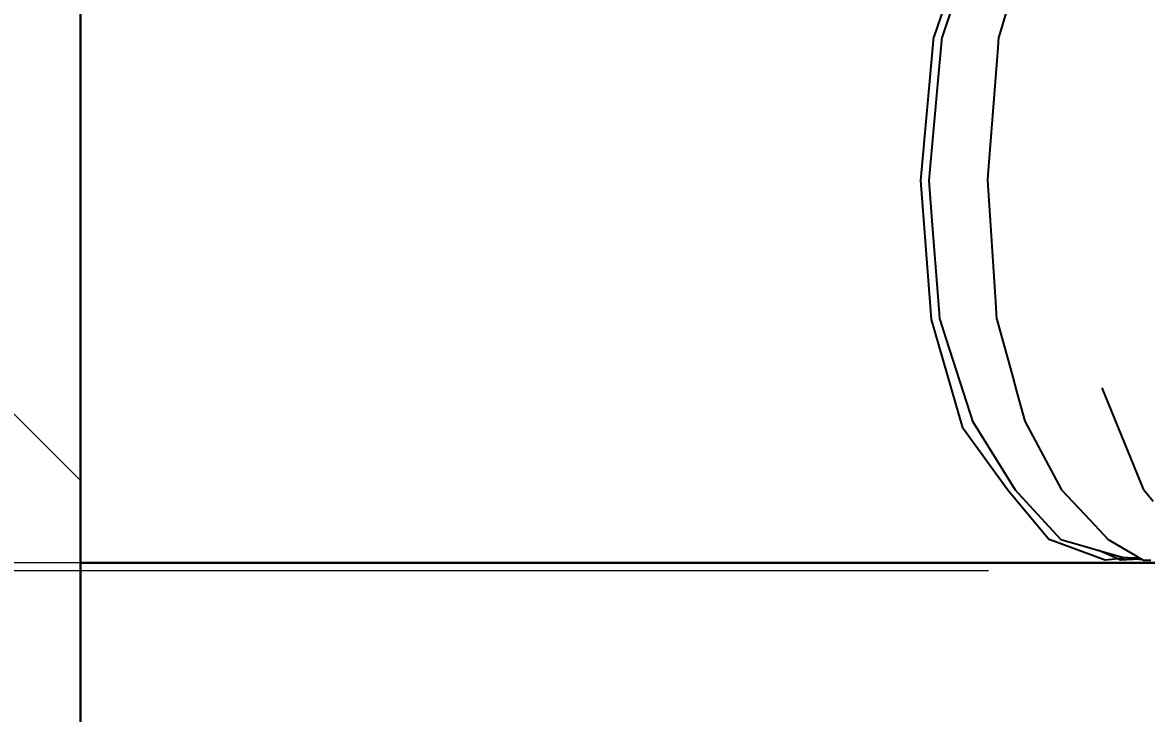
# Model space of a CAD drawing. Header units: inches. Extents: x 3324238 to 135265466, y -1036581 to 20094598.
# Drawn here: x 3355529.54 to 3355535.33, y -520122.58 to -520119.02 of the extents above; entities that cross this region are included whole.
import ezdxf

# ---------------------------------------------------------------- set-up
doc = ezdxf.new("R2010")
doc.units = ezdxf.units.IN
doc.header["$MEASUREMENT"] = 0
doc.header["$PDMODE"] = 3
for name, color, linetype, lineweight in [('dim05', 1, 'Continuous', 13), ('FURNITURE', 32, 'Continuous', 13), ('wall', 7, 'Continuous', 30)]:
    doc.layers.add(name, color=color, linetype=linetype, lineweight=lineweight)
doc.layers.add('hatch', color=253, linetype='Continuous', lineweight=0, transparency=0.4)
doc.styles.add('The Thakors 3 inches', font='arial.ttf', dxfattribs={"height": 3})
doc.dimstyles.new('The Thakors 3 inches', dxfattribs={"dimtxt": 3, "dimasz": 1, "dimexe": 0.179993, "dimexo": 0.0625, "dimgap": 0.089996, "dimtad": 0, "dimzin": 0, "dimdsep": 46, "dimlunit": 4, "dimtxsty": 'The Thakors 3 inches', "dimblk": 'ARCHTICK', "dimcen": 0.089996, "dimclrd": 5, "dimclre": 5, "dimclrt": 1, "dimadec": 0, "dimazin": 0, "dimtfac": 0.799988, "dimtofl": 0, "dimtmove": 1, "dimatfit": 3, "dimfxl": 1, "dimtolj": 1, "dimtzin": 0, "dimlwd": 5, "dimlwe": 13, "dimarcsym": 0})

# ---------------------------------------------------------------- blocks, each defined once
blk = doc.blocks.new('_ArchTick')
at = {"color": 0, "linetype": 'ByBlock', "const_width": 0.15}
blk.add_lwpolyline([(-0.5, -0.5), (0.5, 0.5)], dxfattribs=at)
blk = doc.blocks.new('*D188')
at = {"layer": 'Defpoints', "color": 0, "lineweight": 30, "ltscale": 4, "transparency": 16777216}
for p in [(3355520.2303, -520121.8405), (3355534.58, -520121.8405, 0), (3355533.8, -520143.7992, 0)]:
    blk.add_point(p, dxfattribs=at)
at = {"layer": 'dim05', "color": 5, "lineweight": 13, "ltscale": 4, "transparency": 16777216}
for p, q in [((3355534.5175, -520121.8405), (3355520.0503, -520121.8405)), ((3355533.7375, -520143.7992), (3355520.0503, -520143.7992))]:
    blk.add_line(p, q, dxfattribs=at)
at = {"layer": 'dim05', "color": 152, "lineweight": 5, "ltscale": 4, "transparency": 16777216}
for p, q in [((3355520.2303, -520121.8405), (3355520.2303, -520127.7182)), ((3355520.2303, -520143.7992), (3355520.2303, -520137.9214))]:
    blk.add_line(p, q, dxfattribs=at)
for p, rotation in [((3355520.2303, -520121.8405), 90), ((3355520.2303, -520143.7992), 270)]:
    blk.add_blockref('_ArchTick', p, dxfattribs=dict(at, rotation=rotation))
at = {"layer": 'dim05', "color": 1, "lineweight": 5, "ltscale": 4, "transparency": 16777216, "insert": (3355520.2303, -520132.8198), "char_height": 3, "attachment_point": 5, "rotation": 90, "style": 'The Thakors 3 inches'}
blk.add_mtext('\\A1;1\'-10"', dxfattribs=at)
blk = doc.blocks.new('*D189')
at = {"layer": 'Defpoints', "color": 0, "lineweight": 30, "ltscale": 4, "transparency": 16777216}
for p in [(3355520.2303, -520055.7792), (3355557.1413, -520055.7792, 0), (3355556.8151, -520121.8001, 0)]:
    blk.add_point(p, dxfattribs=at)
at = {"layer": 'dim05', "color": 5, "lineweight": 13, "ltscale": 4, "transparency": 16777216}
for p, q in [((3355557.0788, -520055.7792), (3355520.0503, -520055.7792)), ((3355556.7526, -520121.8001), (3355520.0503, -520121.8001))]:
    blk.add_line(p, q, dxfattribs=at)
at = {"layer": 'dim05', "color": 152, "lineweight": 5, "ltscale": 4, "transparency": 16777216}
for p, q in [((3355520.2303, -520055.7792), (3355520.2303, -520084.7123)), ((3355520.2303, -520121.8001), (3355520.2303, -520092.867))]:
    blk.add_line(p, q, dxfattribs=at)
for p, rotation in [((3355520.2303, -520055.7792), 90), ((3355520.2303, -520121.8001), 270)]:
    blk.add_blockref('_ArchTick', p, dxfattribs=dict(at, rotation=rotation))
at = {"layer": 'dim05', "color": 1, "lineweight": 5, "ltscale": 4, "transparency": 16777216, "insert": (3355520.2303, -520088.7897), "char_height": 3, "attachment_point": 5, "rotation": 90, "style": 'The Thakors 3 inches'}
blk.add_mtext('\\A1;5\'-6"', dxfattribs=at)

msp = doc.modelspace()

# ---------------------------------------------------------------- hatches: boundary and pattern name
at = {"layer": 'hatch', "lineweight": 15, "true_color": 0x636466}
h = msp.add_hatch(dxfattribs=at)
h.set_pattern_fill('ANSI32', color=251, scale=10, angle=90)
h.set_pattern_definition([(135, (3606.6915, -571.009), (-2.6516504294, -2.6516504294), []), (135, (3606.6915, -569.2414), (-2.6516504294, -2.6516504294), [])])
h.paths.add_polyline_path([(3355656.4762, -520035.8041), (3355665.4762, -520035.8041), (3355665.4762, -520149.8041), (3355665.4762, -520152.8269), (3355656.4761, -520152.8041), (3355656.4762, -520149.8041)])
h.paths.add_polyline_path([(3355524.8467, -520035.8041), (3355529.8467, -520035.8043), (3355529.842, -520152.7991), (3355524.8467, -520152.7989)])

# ---------------------------------------------------------------- linework, layer by layer
for p, q in [((3355534.4399, -520118.4932, 0), (3355534.2365, -520119.0901, 0)), ((3355534.7174, -520118.5846, 0), (3355534.5711, -520119.0901, 0)), ((3355534.3381, -520118.9151, 0), (3355534.2792, -520119.0901, 0)), ((3355534.1685, -520119.8304, 0), (3355534.2365, -520119.0901, 0)), ((3355534.2572, -520119.3328, 0), (3355534.2775, -520119.1091, 0)), ((3355534.2775, -520119.1091, 0), (3355534.2792, -520119.0901, 0)), ((3355534.5668, -520119.1457, 0), (3355534.5711, -520119.0901, 0)), ((3355534.5158, -520119.8009, 0), (3355534.5668, -520119.1457, 0)), ((3355534.2121, -520119.8293, 0), (3355534.2572, -520119.3328, 0)), ((3355534.2248, -520120.5463, 0), (3355534.1685, -520119.8304, 0)), ((3355534.212, -520119.8304, 0), (3355534.2121, -520119.8293, 0)), ((3355534.2281, -520120.0378, 0), (3355534.212, -520119.8304, 0)), ((3355534.5135, -520119.8304, 0), (3355534.5137, -520119.8271, 0)), ((3355534.5151, -520119.8542, 0), (3355534.5135, -520119.8304, 0)), ((3355534.5137, -520119.8271, 0), (3355534.5158, -520119.8009, 0)), ((3355534.5552, -520120.4551, 0), (3355534.5151, -520119.8542, 0)), ((3355534.2652, -520120.5149, 0), (3355534.2281, -520120.0378, 0)), ((3355534.5613, -520120.5463, 0), (3355534.5552, -520120.4551, 0)), ((3355534.2677, -520120.5463, 0), (3355534.2652, -520120.5149, 0)), ((3355534.3859, -520121.1047, 0), (3355534.2248, -520120.5463, 0)), ((3355534.2677, -520120.5463, 0), (3355534.2985, -520120.6429, 0)), ((3355534.5613, -520120.5463, 0), (3355534.6426, -520120.8427, 0)), ((3355534.2985, -520120.6429, 0), (3355534.423, -520121.0327, 0)), ((3355534.6426, -520120.8427, 0), (3355534.6641, -520120.9212, 0)), ((3355534.6641, -520120.9212, 0), (3355534.7049, -520121.0701, 0)), ((3355535.317, -520121.4234, 0), (3355535.1024, -520120.8973, 0)), ((3355534.423, -520121.0327, 0), (3355534.4349, -520121.0701, 0)), ((3355534.3859, -520121.1047, 0), (3355534.6163, -520121.4234, 0)), ((3355534.4349, -520121.0701, 0), (3355534.593, -520121.3243, 0)), ((3355534.7049, -520121.0701, 0), (3355534.8937, -520121.4234, 0)), ((3355534.593, -520121.3243, 0), (3355534.6547, -520121.4234, 0)), ((3355534.6163, -520121.4234, 0), (3355534.8298, -520121.6796, 0)), ((3355534.7304, -520121.506, 0), (3355534.6547, -520121.4234, 0)), ((3355534.8937, -520121.4234, 0), (3355534.9233, -520121.455, 0)), ((3355534.9233, -520121.455, 0), (3355535.0403, -520121.5795, 0)), ((3355535.317, -520121.4234, 0), (3355535.3646, -520121.4815, 0)), ((3355534.8896, -520121.6796, 0), (3355534.7304, -520121.506, 0)), ((3355535.0403, -520121.5795, 0), (3355535.1343, -520121.6796, 0)), ((3355535.1175, -520121.7863, 0), (3355534.8298, -520121.6796, 0)), ((3355534.8896, -520121.6796, 0), (3355535.0223, -520121.7173, 0)), ((3355535.1343, -520121.6796, 0), (3355535.2739, -520121.7618, 0)), ((3355535.0223, -520121.7173, 0), (3355535.0858, -520121.7354, 0)), ((3355535.1826, -520121.7797, 0), (3355535.0858, -520121.7354, 0)), ((3355535.0858, -520121.7354, 0), (3355535.2194, -520121.7733, 0)), ((3355535.1826, -520121.7797, 0), (3355535.1175, -520121.7863, 0)), ((3355535.2329, -520121.7746, 0), (3355535.1826, -520121.7797, 0)), ((3355535.1969, -520121.7863, 0), (3355535.1826, -520121.7797, 0)), ((3355535.2915, -520121.7803, 0), (3355535.1969, -520121.7863, 0)), ((3355535.2329, -520121.7746, 0), (3355535.2194, -520121.7733, 0)), ((3355535.2329, -520121.7746, 0), (3355535.2459, -520121.7733, 0)), ((3355535.2329, -520121.7746, 0), (3355535.2915, -520121.7803, 0)), ((3355535.2459, -520121.7733, 0), (3355535.2934, -520121.7733, 0)), ((3355535.2739, -520121.7618, 0), (3355535.2934, -520121.7733, 0)), ((3355535.304, -520121.7796, 0), (3355535.2915, -520121.7803, 0)), ((3355535.2915, -520121.7803, 0), (3355535.308, -520121.7819, 0)), ((3355535.2934, -520121.7733, 0), (3355535.304, -520121.7796, 0)), ((3355535.304, -520121.7796, 0), (3355535.308, -520121.7819, 0)), ((3355535.308, -520121.7819, 0), (3355535.3154, -520121.7863, 0)), ((3355535.3154, -520121.7863, 0), (3355535.3526, -520121.7863, 0))]:
    msp.add_line(p, q)
at = {"layer": 'FURNITURE', "lineweight": 30}
msp.add_line((3355529.8478, -520121.7991, 0), (3355583.8437, -520121.8012, 0), dxfattribs=at)
at = {"layer": 'wall', "lineweight": 30}
msp.add_line((3355529.8434, -520118.5536, 0), (3355529.842, -520152.7991, 0), dxfattribs=at)

# ---------------------------------------------------------------- dimensions: what is measured, and where the dimension line sits
at = {"layer": 'dim05', "lineweight": 5, "ltscale": 4}
for base, p1, p2, picture, middle in [((3355520.2303, -520055.7792), (3355556.8151, -520121.8001, 0), (3355557.1413, -520055.7792, 0), '*D189', (3355520.2303, -520088.7897)), ((3355520.2303, -520121.8405), (3355533.8, -520143.7992, 0), (3355534.58, -520121.8405, 0), '*D188', (3355520.2303, -520132.8198))]:
    dim = msp.add_linear_dim(base=base, p1=p1, p2=p2, angle=90, dimstyle='The Thakors 3 inches', override={"dimtxt": 32, "dimdec": 0, "dimclrd": 152}, dxfattribs=at)
    dim.commit()
    dim.dimension.update_dxf_attribs({"geometry": picture, "text_midpoint": middle})

doc.saveas('drawing.dxf')
